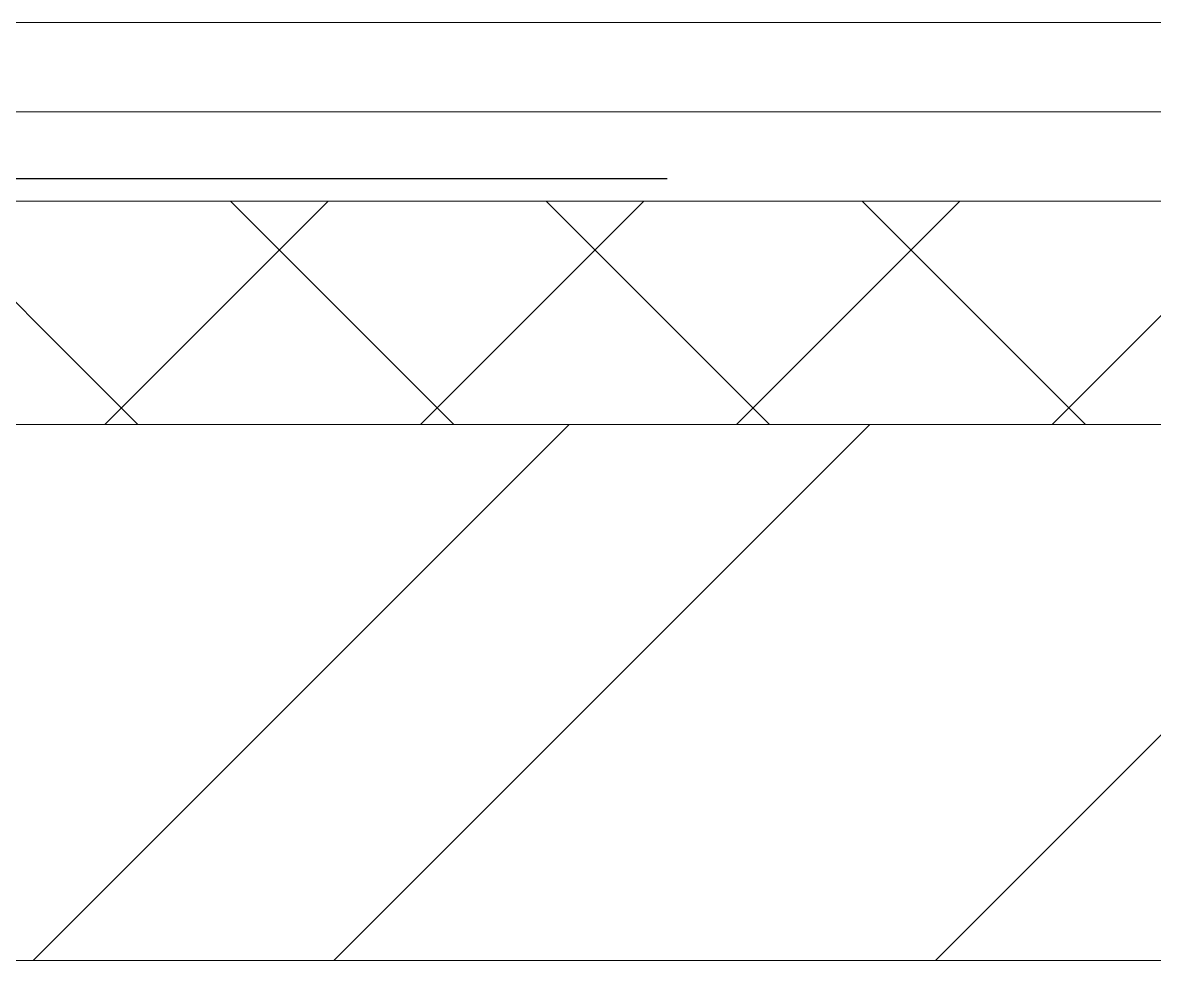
# Model space of a CAD drawing. Header units: inches. Extents: x -21163 to 11874, y -14995 to 6550.
# Drawn here: x -6044.9 to -5791.5, y -2439 to -2229 of the extents above; entities that cross this region are included whole.
import ezdxf

# ---------------------------------------------------------------- set-up
doc = ezdxf.new("R2010")
doc.units = ezdxf.units.IN
doc.header["$MEASUREMENT"] = 0
doc.linetypes.add('CONTI', pattern=[0])
doc.linetypes.add('GOST2.303 5', pattern=[24, 20, -1.5, 1, -1.5])
doc.layers.add('axis_dim', color=8, linetype='CONTI')
doc.layers.add('furniture', color=8, linetype='Continuous', lineweight=0)
doc.layers.add('Wall2', color=8, linetype='Continuous', lineweight=5)

msp = doc.modelspace()

# ---------------------------------------------------------------- linework, layer by layer
at = {"layer": 'axis_dim', "linetype": 'GOST2.303 5', "lineweight": 25, "ltscale": 100}
msp.add_lwpolyline([(-3500.58, -2264), (-9250.59, -2264)], dxfattribs=at)
at = {"layer": 'furniture', "ltscale": 100}
for points in [[(-7765.57, -2229.01), (-5645.57, -2229.01)], [(-5645.57, -2249.01), (-7785.57, -2249.01)], [(-7785.57, -2249.01), (-5645.57, -2249.01)], [(-5645.57, -2269.01), (-7805.57, -2269.01)], [(-5645.57, -2269.01), (-7805.57, -2269.01)], [(-6019.11, -2319.01), (-6069.11, -2269.01)], [(-6026.52, -2319.01), (-5976.52, -2269.01)], [(-5948.4, -2319.01), (-5998.4, -2269.01)], [(-5955.81, -2319.01), (-5905.81, -2269.01)], [(-5877.69, -2319.01), (-5927.69, -2269.01)], [(-5885.1, -2319.01), (-5835.1, -2269.01)], [(-5806.98, -2319.01), (-5856.98, -2269.01)], [(-5814.39, -2319.01), (-5764.39, -2269.01)], [(-7855.57, -2319.01), (-5645.57, -2319.01)]]:
    msp.add_lwpolyline(points, dxfattribs=at)
at = {"layer": 'Wall2', "ltscale": 100}
for points in [[(-7855.57, -2319.01), (-5645.57, -2319.01)], [(-6042.57, -2439), (-5922.58, -2319.01)], [(-5975.22, -2439), (-5855.23, -2319.01)], [(-5840.51, -2439), (-5720.52, -2319.01)], [(-4925.59, -2439), (-7975.59, -2439)]]:
    msp.add_lwpolyline(points, dxfattribs=at)

doc.saveas('drawing.dxf')
